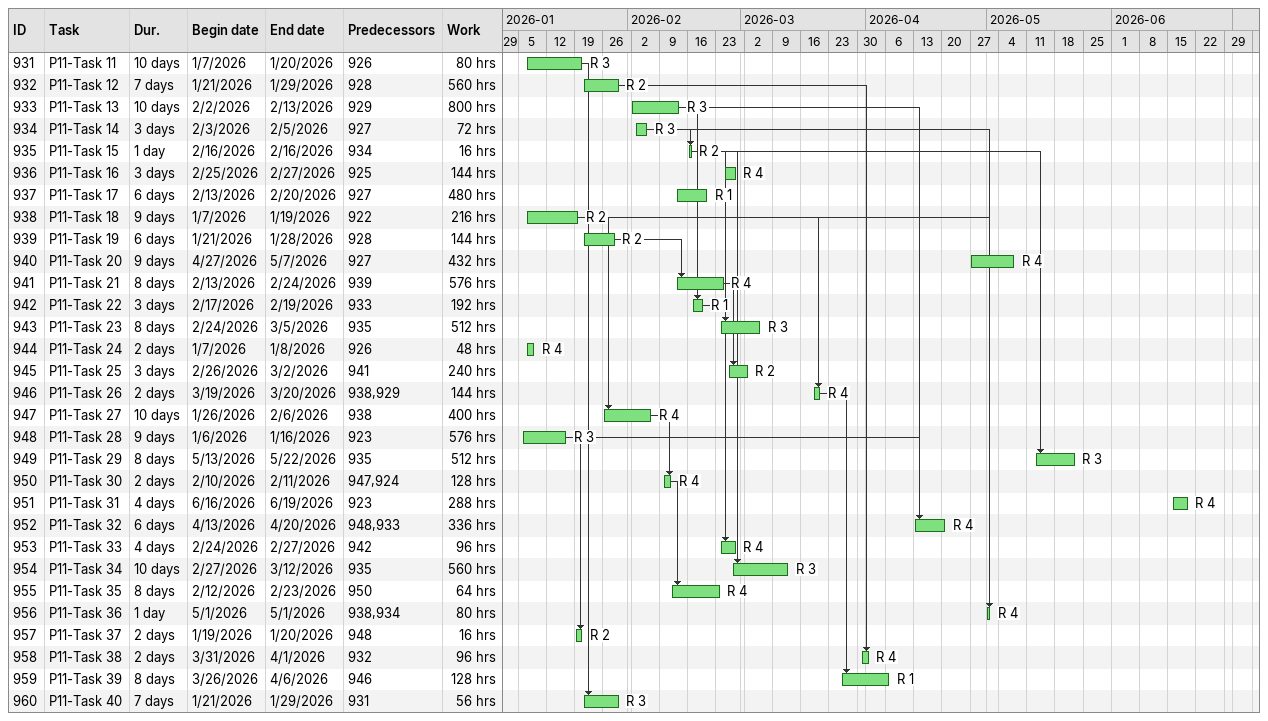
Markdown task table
| ID | Task | Duration | Start | Finish | Predecessors | Resources | Work (h) |
|---|---|---|---|---|---|---|---|
| 931 | P11-Task 11 | 10d | 2026-01-07 | 2026-01-20 | 926 | R 3 | 80 |
| 932 | P11-Task 12 | 7d | 2026-01-21 | 2026-01-29 | 928 | R 2 | 560 |
| 933 | P11-Task 13 | 10d | 2026-02-02 | 2026-02-13 | 929 | R 3 | 800 |
| 934 | P11-Task 14 | 3d | 2026-02-03 | 2026-02-05 | 927 | R 3 | 72 |
| 935 | P11-Task 15 | 1d | 2026-02-16 | 2026-02-16 | 934 | R 2 | 16 |
| 936 | P11-Task 16 | 3d | 2026-02-25 | 2026-02-27 | 925 | R 4 | 144 |
| 937 | P11-Task 17 | 6d | 2026-02-13 | 2026-02-20 | 927 | R 1 | 480 |
| 938 | P11-Task 18 | 9d | 2026-01-07 | 2026-01-19 | 922 | R 2 | 216 |
| 939 | P11-Task 19 | 6d | 2026-01-21 | 2026-01-28 | 928 | R 2 | 144 |
| 940 | P11-Task 20 | 9d | 2026-04-27 | 2026-05-07 | 927 | R 4 | 432 |
| 941 | P11-Task 21 | 8d | 2026-02-13 | 2026-02-24 | 939 | R 4 | 576 |
| 942 | P11-Task 22 | 3d | 2026-02-17 | 2026-02-19 | 933 | R 1 | 192 |
| 943 | P11-Task 23 | 8d | 2026-02-24 | 2026-03-05 | 935 | R 3 | 512 |
| 944 | P11-Task 24 | 2d | 2026-01-07 | 2026-01-08 | 926 | R 4 | 48 |
| 945 | P11-Task 25 | 3d | 2026-02-26 | 2026-03-02 | 941 | R 2 | 240 |
| 946 | P11-Task 26 | 2d | 2026-03-19 | 2026-03-20 | 938, 929 | R 4 | 144 |
| 947 | P11-Task 27 | 10d | 2026-01-26 | 2026-02-06 | 938 | R 4 | 400 |
| 948 | P11-Task 28 | 9d | 2026-01-06 | 2026-01-16 | 923 | R 3 | 576 |
| 949 | P11-Task 29 | 8d | 2026-05-13 | 2026-05-22 | 935 | R 3 | 512 |
| 950 | P11-Task 30 | 2d | 2026-02-10 | 2026-02-11 | 947, 924 | R 4 | 128 |
| 951 | P11-Task 31 | 4d | 2026-06-16 | 2026-06-19 | 923 | R 4 | 288 |
| 952 | P11-Task 32 | 6d | 2026-04-13 | 2026-04-20 | 948, 933 | R 4 | 336 |
| 953 | P11-Task 33 | 4d | 2026-02-24 | 2026-02-27 | 942 | R 4 | 96 |
| 954 | P11-Task 34 | 10d | 2026-02-27 | 2026-03-12 | 935 | R 3 | 560 |
| 955 | P11-Task 35 | 8d | 2026-02-12 | 2026-02-23 | 950 | R 4 | 64 |
| 956 | P11-Task 36 | 1d | 2026-05-01 | 2026-05-01 | 938, 934 | R 4 | 80 |
| 957 | P11-Task 37 | 2d | 2026-01-19 | 2026-01-20 | 948 | R 2 | 16 |
| 958 | P11-Task 38 | 2d | 2026-03-31 | 2026-04-01 | 932 | R 4 | 96 |
| 959 | P11-Task 39 | 8d | 2026-03-26 | 2026-04-06 | 946 | R 1 | 128 |
| 960 | P11-Task 40 | 7d | 2026-01-21 | 2026-01-29 | 931 | R 3 | 56 |
